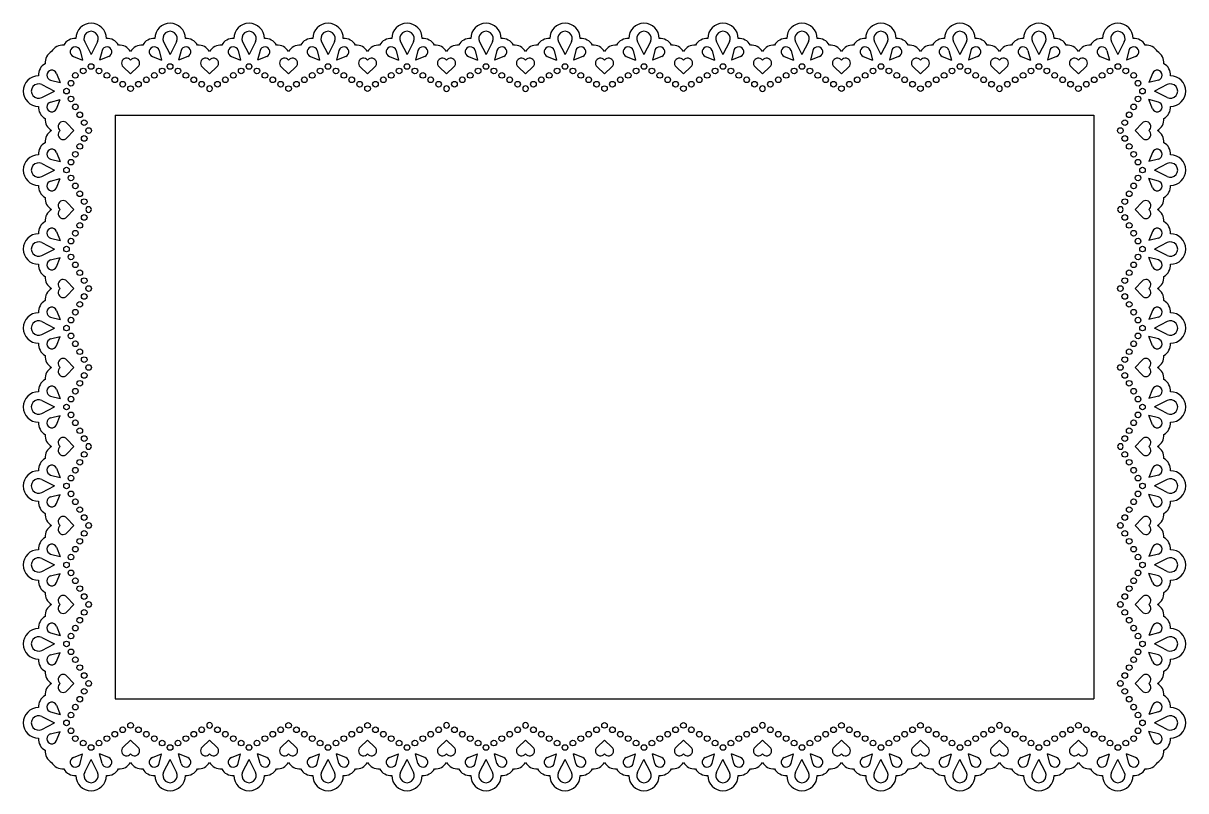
# Model space of a CAD drawing. Extents: x 282 to 696, y 595 to 868.
import ezdxf

# ---------------------------------------------------------------- set-up
doc = ezdxf.new("R2010")
doc.units = 0
doc.header["$LTSCALE"] = 0.010101
doc.layers.get('0').update_dxf_attribs({"linetype": 'CONTINUOUS'})

msp = doc.modelspace()

# ---------------------------------------------------------------- linework, layer by layer
for p, q in [((303.546165, 861.547226), (305.830711, 857.056598)), ((308.115258, 861.547226), (305.830711, 857.056598)), ((331.668202, 861.547226), (333.952749, 857.056598)), ((336.237296, 861.547226), (333.952749, 857.056598)), ((359.79024, 861.547226), (362.074787, 857.056598)), ((364.359334, 861.547226), (362.074787, 857.056598)), ((387.912278, 861.547226), (390.196824, 857.056598)), ((392.481371, 861.547226), (390.196824, 857.056598)), ((416.034315, 861.547226), (418.318862, 857.056598)), ((420.603409, 861.547226), (418.318862, 857.056598)), ((444.156353, 861.547226), (446.4409, 857.056598)), ((448.725447, 861.547226), (446.4409, 857.056598)), ((472.278391, 861.547226), (474.562938, 857.056598)), ((476.847484, 861.547226), (474.562938, 857.056598)), ((500.400429, 861.547226), (502.684975, 857.056598)), ((504.969522, 861.547226), (502.684975, 857.056598)), ((528.522466, 861.547226), (530.807013, 857.056598)), ((533.09156, 861.547226), (530.807013, 857.056598)), ((556.644504, 861.547226), (558.929051, 857.056598)), ((561.213597, 861.547226), (558.929051, 857.056598)), ((584.766542, 861.547226), (587.051088, 857.056598)), ((589.335635, 861.547226), (587.051088, 857.056598)), ((612.888579, 861.547226), (615.173126, 857.056598)), ((617.457673, 861.547226), (615.173126, 857.056598)), ((641.010617, 861.547226), (643.295164, 857.056598)), ((645.579711, 861.547226), (643.295164, 857.056598)), ((669.132655, 861.547226), (671.417201, 857.056598)), ((673.701748, 861.547226), (671.417201, 857.056598)), ((301.933287, 858.420841), (302.812327, 855.005305)), ((309.728136, 858.420841), (308.849096, 855.005305)), ((330.055325, 858.420841), (330.934365, 855.005305)), ((337.850173, 858.420841), (336.971133, 855.005305)), ((358.177363, 858.420841), (359.056402, 855.005305)), ((365.972211, 858.420841), (365.093171, 855.005305)), ((386.2994, 858.420841), (387.17844, 855.005305)), ((394.094249, 858.420841), (393.215209, 855.005305)), ((414.421438, 858.420841), (415.300478, 855.005305)), ((422.216286, 858.420841), (421.337247, 855.005305)), ((442.543476, 858.420841), (443.422515, 855.005305)), ((450.338324, 858.420841), (449.459284, 855.005305)), ((470.665513, 858.420841), (471.544553, 855.005305)), ((478.460362, 858.420841), (477.581322, 855.005305)), ((498.787551, 858.420841), (499.666591, 855.005305)), ((506.5824, 858.420841), (505.70336, 855.005305)), ((526.909589, 858.420841), (527.788629, 855.005305)), ((534.704437, 858.420841), (533.825397, 855.005305)), ((555.031626, 858.420841), (555.910666, 855.005305)), ((562.826475, 858.420841), (561.947435, 855.005305)), ((583.153664, 858.420841), (584.032704, 855.005305)), ((590.948513, 858.420841), (590.069473, 855.005305)), ((611.275702, 858.420841), (612.154742, 855.005305)), ((619.07055, 858.420841), (618.19151, 855.005305)), ((639.39774, 858.420841), (640.276779, 855.005305)), ((647.192588, 858.420841), (646.313548, 855.005305)), ((667.519777, 858.420841), (668.398817, 855.005305)), ((675.314626, 858.420841), (674.435586, 855.005305)), ((299.534041, 856.305857), (302.812327, 855.005305)), ((312.127382, 856.305857), (308.849096, 855.005305)), ((327.656078, 856.305857), (330.934365, 855.005305)), ((340.24942, 856.305857), (336.971133, 855.005305)), ((355.778116, 856.305857), (359.056402, 855.005305)), ((368.371458, 856.305857), (365.093171, 855.005305)), ((383.900154, 856.305857), (387.17844, 855.005305)), ((396.493495, 856.305857), (393.215209, 855.005305)), ((412.022191, 856.305857), (415.300478, 855.005305)), ((424.615533, 856.305857), (421.337247, 855.005305)), ((440.144229, 856.305857), (443.422515, 855.005305)), ((452.737571, 856.305857), (449.459284, 855.005305)), ((468.266267, 856.305857), (471.544553, 855.005305)), ((480.859608, 856.305857), (477.581322, 855.005305)), ((496.388304, 856.305857), (499.666591, 855.005305)), ((508.981646, 856.305857), (505.70336, 855.005305)), ((524.510342, 856.305857), (527.788629, 855.005305)), ((537.103684, 856.305857), (533.825397, 855.005305)), ((552.63238, 856.305857), (555.910666, 855.005305)), ((565.225722, 856.305857), (561.947435, 855.005305)), ((580.754418, 856.305857), (584.032704, 855.005305)), ((593.347759, 856.305857), (590.069473, 855.005305)), ((608.876455, 856.305857), (612.154742, 855.005305)), ((621.469797, 856.305857), (618.19151, 855.005305)), ((636.998493, 856.305857), (640.276779, 855.005305)), ((649.591835, 856.305857), (646.313548, 855.005305)), ((665.120531, 856.305857), (668.398817, 855.005305)), ((677.713872, 856.305857), (674.435586, 855.005305)), ((293.521881, 850.293697), (294.822433, 847.015411)), ((317.255304, 852.577337), (319.89173, 850.187627)), ((322.528156, 852.577337), (319.89173, 850.187627)), ((345.377342, 852.577337), (348.013768, 850.187627)), ((350.650194, 852.577337), (348.013768, 850.187627)), ((373.49938, 852.577337), (376.135806, 850.187627)), ((378.772232, 852.577337), (376.135806, 850.187627)), ((401.621417, 852.577337), (404.257843, 850.187627)), ((406.894269, 852.577337), (404.257843, 850.187627)), ((429.743455, 852.577337), (432.379881, 850.187627)), ((435.016307, 852.577337), (432.379881, 850.187627)), ((457.865493, 852.577337), (460.501919, 850.187627)), ((463.138345, 852.577337), (460.501919, 850.187627)), ((485.98753, 852.577337), (488.623956, 850.187627)), ((491.260382, 852.577337), (488.623956, 850.187627)), ((514.109568, 852.577337), (516.745994, 850.187627)), ((519.38242, 852.577337), (516.745994, 850.187627)), ((542.231606, 852.577337), (544.868032, 850.187627)), ((547.504458, 852.577337), (544.868032, 850.187627)), ((570.353643, 852.577337), (572.99007, 850.187627)), ((575.626496, 852.577337), (572.99007, 850.187627)), ((598.475681, 852.577337), (601.112107, 850.187627)), ((603.748533, 852.577337), (601.112107, 850.187627)), ((626.597719, 852.577337), (629.234145, 850.187627)), ((631.870571, 852.577337), (629.234145, 850.187627)), ((654.719757, 852.577337), (657.356183, 850.187627)), ((659.992609, 852.577337), (657.356183, 850.187627)), ((683.726032, 850.293697), (682.42548, 847.015411)), ((288.280512, 846.281573), (292.77114, 843.997027)), ((291.406897, 847.894451), (294.822433, 847.015411)), ((685.841016, 847.894451), (682.42548, 847.015411)), ((688.967401, 846.281573), (684.476773, 843.997027)), ((288.280512, 841.71248), (292.77114, 843.997027)), ((291.406897, 840.099602), (294.822433, 840.978642)), ((293.521881, 837.700356), (294.822433, 840.978642)), ((683.726032, 837.700356), (682.42548, 840.978642)), ((685.841016, 840.099602), (682.42548, 840.978642)), ((688.967401, 841.71248), (684.476773, 843.997027)), ((297.2504, 832.572434), (299.640111, 829.936008)), ((314.358466, 835.469272), (662.889447, 835.469272)), ((314.358466, 835.469272), (314.358466, 627.548479)), ((662.889447, 835.469272), (662.889447, 627.548479)), ((679.997512, 832.572434), (677.607802, 829.936008)), ((297.2504, 827.299582), (299.640111, 829.936008)), ((679.997512, 827.299582), (677.607802, 829.936008)), ((291.406897, 819.772413), (294.822433, 818.893373)), ((293.521881, 822.17166), (294.822433, 818.893373)), ((683.726032, 822.17166), (682.42548, 818.893373)), ((685.841016, 819.772413), (682.42548, 818.893373)), ((288.280512, 818.159536), (292.77114, 815.874989)), ((288.280512, 813.590442), (292.77114, 815.874989)), ((688.967401, 818.159536), (684.476773, 815.874989)), ((688.967401, 813.590442), (684.476773, 815.874989)), ((291.406897, 811.977565), (294.822433, 812.856604)), ((293.521881, 809.578318), (294.822433, 812.856604)), ((685.841016, 811.977565), (682.42548, 812.856604)), ((683.726032, 809.578318), (682.42548, 812.856604)), ((297.2504, 804.450396), (299.640111, 801.81397)), ((679.997512, 804.450396), (677.607802, 801.81397)), ((297.2504, 799.177544), (299.640111, 801.81397)), ((679.997512, 799.177544), (677.607802, 801.81397)), ((291.406897, 791.650375), (294.822433, 790.771336)), ((293.521881, 794.049622), (294.822433, 790.771336)), ((683.726032, 794.049622), (682.42548, 790.771336)), ((685.841016, 791.650375), (682.42548, 790.771336)), ((288.280512, 790.037498), (292.77114, 787.752951)), ((288.280512, 785.468404), (292.77114, 787.752951)), ((688.967401, 790.037498), (684.476773, 787.752951)), ((688.967401, 785.468404), (684.476773, 787.752951)), ((291.406897, 783.855527), (294.822433, 784.734567)), ((293.521881, 781.45628), (294.822433, 784.734567)), ((683.726032, 781.45628), (682.42548, 784.734567)), ((685.841016, 783.855527), (682.42548, 784.734567)), ((297.2504, 776.328358), (299.640111, 773.691932)), ((679.997512, 776.328358), (677.607802, 773.691932)), ((297.2504, 771.055506), (299.640111, 773.691932)), ((679.997512, 771.055506), (677.607802, 773.691932)), ((293.521881, 765.927584), (294.822433, 762.649298)), ((683.726032, 765.927584), (682.42548, 762.649298)), ((288.280512, 761.91546), (292.77114, 759.630913)), ((291.406897, 763.528338), (294.822433, 762.649298)), ((685.841016, 763.528338), (682.42548, 762.649298)), ((688.967401, 761.91546), (684.476773, 759.630913)), ((288.280512, 757.346367), (292.77114, 759.630913)), ((688.967401, 757.346367), (684.476773, 759.630913)), ((291.406897, 755.733489), (294.822433, 756.612529)), ((293.521881, 753.334243), (294.822433, 756.612529)), ((683.726032, 753.334243), (682.42548, 756.612529)), ((685.841016, 755.733489), (682.42548, 756.612529)), ((297.2504, 748.206321), (299.640111, 745.569895)), ((297.2504, 742.933469), (299.640111, 745.569895)), ((679.997512, 748.206321), (677.607802, 745.569895)), ((679.997512, 742.933469), (677.607802, 745.569895)), ((293.521881, 737.805547), (294.822433, 734.52726)), ((683.726032, 737.805547), (682.42548, 734.52726)), ((288.280512, 733.793422), (292.77114, 731.508876)), ((291.406897, 735.4063), (294.822433, 734.52726)), ((685.841016, 735.4063), (682.42548, 734.52726)), ((688.967401, 733.793422), (684.476773, 731.508876)), ((288.280512, 729.224329), (292.77114, 731.508876)), ((291.406897, 727.611451), (294.822433, 728.490491)), ((293.521881, 725.212205), (294.822433, 728.490491)), ((685.841016, 727.611451), (682.42548, 728.490491)), ((683.726032, 725.212205), (682.42548, 728.490491)), ((688.967401, 729.224329), (684.476773, 731.508876)), ((297.2504, 720.084283), (299.640111, 717.447857)), ((297.2504, 714.811431), (299.640111, 717.447857)), ((679.997512, 720.084283), (677.607802, 717.447857)), ((679.997512, 714.811431), (677.607802, 717.447857)), ((293.521881, 709.683509), (294.822433, 706.405222)), ((683.726032, 709.683509), (682.42548, 706.405222)), ((288.280512, 705.671385), (292.77114, 703.386838)), ((291.406897, 707.284262), (294.822433, 706.405222)), ((685.841016, 707.284262), (682.42548, 706.405222)), ((688.967401, 705.671385), (684.476773, 703.386838)), ((288.280512, 701.102291), (292.77114, 703.386838)), ((291.406897, 699.489414), (294.822433, 700.368454)), ((293.521881, 697.090167), (294.822433, 700.368454)), ((685.841016, 699.489414), (682.42548, 700.368454)), ((683.726032, 697.090167), (682.42548, 700.368454)), ((688.967401, 701.102291), (684.476773, 703.386838)), ((297.2504, 691.962245), (299.640111, 689.325819)), ((679.997512, 691.962245), (677.607802, 689.325819)), ((297.2504, 686.689393), (299.640111, 689.325819)), ((679.997512, 686.689393), (677.607802, 689.325819)), ((291.406897, 679.162225), (294.822433, 678.283185)), ((293.521881, 681.561471), (294.822433, 678.283185)), ((683.726032, 681.561471), (682.42548, 678.283185)), ((685.841016, 679.162225), (682.42548, 678.283185)), ((288.280512, 677.549347), (292.77114, 675.2648)), ((288.280512, 672.980254), (292.77114, 675.2648)), ((688.967401, 677.549347), (684.476773, 675.2648)), ((688.967401, 672.980254), (684.476773, 675.2648)), ((291.406897, 671.367376), (294.822433, 672.246416)), ((293.521881, 668.968129), (294.822433, 672.246416)), ((683.726032, 668.968129), (682.42548, 672.246416)), ((685.841016, 671.367376), (682.42548, 672.246416)), ((297.2504, 663.840208), (299.640111, 661.203781)), ((679.997512, 663.840208), (677.607802, 661.203781)), ((297.2504, 658.567355), (299.640111, 661.203781)), ((679.997512, 658.567355), (677.607802, 661.203781)), ((291.406897, 651.040187), (294.822433, 650.161147)), ((293.521881, 653.439433), (294.822433, 650.161147)), ((683.726032, 653.439433), (682.42548, 650.161147)), ((685.841016, 651.040187), (682.42548, 650.161147)), ((288.280512, 649.427309), (292.77114, 647.142763)), ((288.280512, 644.858216), (292.77114, 647.142763)), ((688.967401, 649.427309), (684.476773, 647.142763)), ((688.967401, 644.858216), (684.476773, 647.142763)), ((291.406897, 643.245338), (294.822433, 644.124378)), ((293.521881, 640.846092), (294.822433, 644.124378)), ((685.841016, 643.245338), (682.42548, 644.124378)), ((683.726032, 640.846092), (682.42548, 644.124378)), ((297.2504, 635.71817), (299.640111, 633.081744)), ((679.997512, 635.71817), (677.607802, 633.081744)), ((297.2504, 630.445318), (299.640111, 633.081744)), ((679.997512, 630.445318), (677.607802, 633.081744)), ((293.521881, 625.317396), (294.822433, 622.039109)), ((314.358466, 627.548479), (662.889447, 627.548479)), ((683.726032, 625.317396), (682.42548, 622.039109)), ((288.280512, 621.305272), (292.77114, 619.020725)), ((291.406897, 622.918149), (294.822433, 622.039109)), ((685.841016, 622.918149), (682.42548, 622.039109)), ((688.967401, 621.305272), (684.476773, 619.020725)), ((288.280512, 616.736178), (292.77114, 619.020725)), ((688.967401, 616.736178), (684.476773, 619.020725)), ((291.406897, 615.123301), (294.822433, 616.002341)), ((293.521881, 612.724054), (294.822433, 616.002341)), ((317.255304, 610.440414), (319.89173, 612.830125)), ((322.528156, 610.440414), (319.89173, 612.830125)), ((345.377342, 610.440414), (348.013768, 612.830125)), ((350.650194, 610.440414), (348.013768, 612.830125)), ((373.49938, 610.440414), (376.135806, 612.830125)), ((378.772232, 610.440414), (376.135806, 612.830125)), ((401.621417, 610.440414), (404.257843, 612.830125)), ((406.894269, 610.440414), (404.257843, 612.830125)), ((429.743455, 610.440414), (432.379881, 612.830125)), ((435.016307, 610.440414), (432.379881, 612.830125)), ((457.865493, 610.440414), (460.501919, 612.830125)), ((463.138345, 610.440414), (460.501919, 612.830125)), ((485.98753, 610.440414), (488.623956, 612.830125)), ((491.260382, 610.440414), (488.623956, 612.830125)), ((514.109568, 610.440414), (516.745994, 612.830125)), ((519.38242, 610.440414), (516.745994, 612.830125)), ((542.231606, 610.440414), (544.868032, 612.830125)), ((547.504458, 610.440414), (544.868032, 612.830125)), ((570.353643, 610.440414), (572.99007, 612.830125)), ((575.626496, 610.440414), (572.99007, 612.830125)), ((598.475681, 610.440414), (601.112107, 612.830125)), ((603.748533, 610.440414), (601.112107, 612.830125)), ((626.597719, 610.440414), (629.234145, 612.830125)), ((631.870571, 610.440414), (629.234145, 612.830125)), ((654.719757, 610.440414), (657.356183, 612.830125)), ((659.992609, 610.440414), (657.356183, 612.830125)), ((683.726032, 612.724054), (682.42548, 616.002341)), ((685.841016, 615.123301), (682.42548, 616.002341)), ((299.534041, 606.711894), (302.812327, 608.012446)), ((301.933287, 604.59691), (302.812327, 608.012446)), ((303.546165, 601.470526), (305.830711, 605.961153)), ((308.115258, 601.470526), (305.830711, 605.961153)), ((309.728136, 604.59691), (308.849096, 608.012446)), ((312.127382, 606.711894), (308.849096, 608.012446)), ((327.656078, 606.711894), (330.934365, 608.012446)), ((330.055325, 604.59691), (330.934365, 608.012446)), ((331.668202, 601.470526), (333.952749, 605.961153)), ((336.237296, 601.470526), (333.952749, 605.961153)), ((340.24942, 606.711894), (336.971133, 608.012446)), ((337.850173, 604.59691), (336.971133, 608.012446)), ((355.778116, 606.711894), (359.056402, 608.012446)), ((358.177363, 604.59691), (359.056402, 608.012446)), ((359.79024, 601.470526), (362.074787, 605.961153)), ((364.359334, 601.470526), (362.074787, 605.961153)), ((365.972211, 604.59691), (365.093171, 608.012446)), ((368.371458, 606.711894), (365.093171, 608.012446)), ((383.900154, 606.711894), (387.17844, 608.012446)), ((386.2994, 604.59691), (387.17844, 608.012446)), ((387.912278, 601.470526), (390.196824, 605.961153)), ((392.481371, 601.470526), (390.196824, 605.961153)), ((394.094249, 604.59691), (393.215209, 608.012446)), ((396.493495, 606.711894), (393.215209, 608.012446)), ((412.022191, 606.711894), (415.300478, 608.012446)), ((414.421438, 604.59691), (415.300478, 608.012446)), ((416.034315, 601.470526), (418.318862, 605.961153)), ((420.603409, 601.470526), (418.318862, 605.961153)), ((424.615533, 606.711894), (421.337247, 608.012446)), ((422.216286, 604.59691), (421.337247, 608.012446)), ((440.144229, 606.711894), (443.422515, 608.012446)), ((442.543476, 604.59691), (443.422515, 608.012446)), ((444.156353, 601.470526), (446.4409, 605.961153)), ((448.725447, 601.470526), (446.4409, 605.961153)), ((452.737571, 606.711894), (449.459284, 608.012446)), ((450.338324, 604.59691), (449.459284, 608.012446)), ((468.266267, 606.711894), (471.544553, 608.012446)), ((470.665513, 604.59691), (471.544553, 608.012446)), ((472.278391, 601.470526), (474.562938, 605.961153)), ((476.847484, 601.470526), (474.562938, 605.961153)), ((480.859608, 606.711894), (477.581322, 608.012446)), ((478.460362, 604.59691), (477.581322, 608.012446)), ((496.388304, 606.711894), (499.666591, 608.012446)), ((498.787551, 604.59691), (499.666591, 608.012446)), ((500.400429, 601.470526), (502.684975, 605.961153)), ((504.969522, 601.470526), (502.684975, 605.961153)), ((508.981646, 606.711894), (505.70336, 608.012446)), ((506.5824, 604.59691), (505.70336, 608.012446)), ((524.510342, 606.711894), (527.788629, 608.012446)), ((526.909589, 604.59691), (527.788629, 608.012446)), ((528.522466, 601.470526), (530.807013, 605.961153)), ((533.09156, 601.470526), (530.807013, 605.961153)), ((534.704437, 604.59691), (533.825397, 608.012446)), ((537.103684, 606.711894), (533.825397, 608.012446)), ((552.63238, 606.711894), (555.910666, 608.012446)), ((555.031626, 604.59691), (555.910666, 608.012446)), ((556.644504, 601.470526), (558.929051, 605.961153)), ((561.213597, 601.470526), (558.929051, 605.961153)), ((562.826475, 604.59691), (561.947435, 608.012446)), ((565.225722, 606.711894), (561.947435, 608.012446)), ((580.754418, 606.711894), (584.032704, 608.012446)), ((583.153664, 604.59691), (584.032704, 608.012446)), ((584.766542, 601.470526), (587.051088, 605.961153)), ((589.335635, 601.470526), (587.051088, 605.961153)), ((593.347759, 606.711894), (590.069473, 608.012446)), ((590.948513, 604.59691), (590.069473, 608.012446)), ((608.876455, 606.711894), (612.154742, 608.012446)), ((611.275702, 604.59691), (612.154742, 608.012446)), ((612.888579, 601.470526), (615.173126, 605.961153)), ((617.457673, 601.470526), (615.173126, 605.961153)), ((619.07055, 604.59691), (618.19151, 608.012446)), ((621.469797, 606.711894), (618.19151, 608.012446)), ((636.998493, 606.711894), (640.276779, 608.012446)), ((639.39774, 604.59691), (640.276779, 608.012446)), ((641.010617, 601.470526), (643.295164, 605.961153)), ((645.579711, 601.470526), (643.295164, 605.961153)), ((647.192588, 604.59691), (646.313548, 608.012446)), ((649.591835, 606.711894), (646.313548, 608.012446)), ((665.120531, 606.711894), (668.398817, 608.012446)), ((667.519777, 604.59691), (668.398817, 608.012446)), ((669.132655, 601.470526), (671.417201, 605.961153)), ((673.701748, 601.470526), (671.417201, 605.961153)), ((677.713872, 606.711894), (674.435586, 608.012446)), ((675.314626, 604.59691), (674.435586, 608.012446))]:
    msp.add_line(p, q)
for centre in [(305.830711, 852.74767), (333.952749, 852.74767), (362.074787, 852.74767), (390.196824, 852.74767), (418.318862, 852.74767), (446.4409, 852.74767), (474.562938, 852.74767), (502.684975, 852.74767), (530.807013, 852.74767), (558.929051, 852.74767), (587.051088, 852.74767), (615.173126, 852.74767), (643.295164, 852.74767), (671.417201, 852.74767), (300.207301, 849.593007), (303.019006, 851.170338), (308.642417, 851.170338), (311.454122, 849.593007), (314.265827, 848.015676), (325.517634, 848.015676), (328.329339, 849.593007), (331.141044, 851.170338), (336.764454, 851.170338), (339.576159, 849.593007), (342.387865, 848.015676), (353.639671, 848.015676), (356.451376, 849.593007), (359.263082, 851.170338), (364.886492, 851.170338), (367.698197, 849.593007), (370.509902, 848.015676), (381.761709, 848.015676), (384.573414, 849.593007), (387.385119, 851.170338), (393.00853, 851.170338), (395.820235, 849.593007), (398.63194, 848.015676), (409.883747, 848.015676), (412.695452, 849.593007), (415.507157, 851.170338), (421.130567, 851.170338), (423.942273, 849.593007), (426.753978, 848.015676), (438.005784, 848.015676), (440.81749, 849.593007), (443.629195, 851.170338), (449.252605, 851.170338), (452.06431, 849.593007), (454.876015, 848.015676), (466.127822, 848.015676), (468.939527, 849.593007), (471.751232, 851.170338), (477.374643, 851.170338), (480.186348, 849.593007), (482.998053, 848.015676), (494.24986, 848.015676), (497.061565, 849.593007), (499.87327, 851.170338), (505.49668, 851.170338), (508.308386, 849.593007), (511.120091, 848.015676), (522.371898, 848.015676), (525.183603, 849.593007), (527.995308, 851.170338), (533.618718, 851.170338), (536.430423, 849.593007), (539.242128, 848.015676), (550.493935, 848.015676), (553.30564, 849.593007), (556.117346, 851.170338), (561.740756, 851.170338), (564.552461, 849.593007), (567.364166, 848.015676), (578.615973, 848.015676), (581.427678, 849.593007), (584.239383, 851.170338), (589.862794, 851.170338), (592.674499, 849.593007), (595.486204, 848.015676), (606.738011, 848.015676), (609.549716, 849.593007), (612.361421, 851.170338), (617.984831, 851.170338), (620.796536, 849.593007), (623.608242, 848.015676), (634.860048, 848.015676), (637.671753, 849.593007), (640.483459, 851.170338), (646.106869, 851.170338), (648.918574, 849.593007), (651.730279, 848.015676), (662.982086, 848.015676), (665.793791, 849.593007), (668.605496, 851.170338), (674.228907, 851.170338), (677.040612, 849.593007), (297.080068, 843.997027), (298.657399, 846.808732), (317.077532, 846.438344), (319.89173, 844.865506), (322.705928, 846.438344), (345.19957, 846.438344), (350.827966, 846.438344), (373.321607, 846.438344), (376.135806, 844.865506), (378.950004, 846.438344), (401.443645, 846.438344), (404.257843, 844.865506), (407.072042, 846.438344), (429.565683, 846.438344), (435.194079, 846.438344), (457.687721, 846.438344), (463.316117, 846.438344), (485.809758, 846.438344), (488.623956, 844.865506), (491.438155, 846.438344), (513.931796, 846.438344), (516.745994, 844.865506), (519.560192, 846.438344), (542.053834, 846.438344), (547.68223, 846.438344), (570.175871, 846.438344), (572.99007, 844.865506), (575.804268, 846.438344), (598.297909, 846.438344), (601.112107, 844.865506), (603.926305, 846.438344), (626.419947, 846.438344), (632.048343, 846.438344), (654.541984, 846.438344), (657.356183, 844.865506), (660.170381, 846.438344), (678.590513, 846.808732), (680.167845, 843.997027), (298.657399, 841.185321), (678.590513, 841.185321), (300.234731, 838.373616), (301.812062, 835.561911), (675.435851, 835.561911), (677.013182, 838.373616), (303.389394, 832.750206), (673.858519, 832.750206), (303.389394, 827.121809), (304.962231, 829.936008), (672.285681, 829.936008), (673.858519, 827.121809), (301.812062, 824.310104), (675.435851, 824.310104), (298.657399, 818.686694), (300.234731, 821.498399), (677.013182, 821.498399), (678.590513, 818.686694), (297.080068, 815.874989), (680.167845, 815.874989), (298.657399, 813.063284), (300.234731, 810.251578), (677.013182, 810.251578), (678.590513, 813.063284), (301.812062, 807.439873), (675.435851, 807.439873), (303.389394, 804.628168), (673.858519, 804.628168), (303.389394, 798.999772), (673.858519, 798.999772), (301.812062, 796.188067), (675.435851, 796.188067), (298.657399, 790.564656), (300.234731, 793.376361), (677.013182, 793.376361), (678.590513, 790.564656), (297.080068, 787.752951), (680.167845, 787.752951), (298.657399, 784.941246), (300.234731, 782.129541), (677.013182, 782.129541), (678.590513, 784.941246), (301.812062, 779.317836), (675.435851, 779.317836), (303.389394, 776.50613), (304.962231, 773.691932), (672.285681, 773.691932), (673.858519, 776.50613), (303.389394, 770.877734), (673.858519, 770.877734), (300.234731, 765.254324), (301.812062, 768.066029), (675.435851, 768.066029), (677.013182, 765.254324), (298.657399, 762.442619), (678.590513, 762.442619), (297.080068, 759.630913), (298.657399, 756.819208), (678.590513, 756.819208), (680.167845, 759.630913), (300.234731, 754.007503), (677.013182, 754.007503), (301.812062, 751.195798), (303.389394, 748.384093), (673.858519, 748.384093), (675.435851, 751.195798), (304.962231, 745.569895), (672.285681, 745.569895), (301.812062, 739.943991), (303.389394, 742.755696), (673.858519, 742.755696), (675.435851, 739.943991), (300.234731, 737.132286), (677.013182, 737.132286), (298.657399, 734.320581), (678.590513, 734.320581), (297.080068, 731.508876), (298.657399, 728.697171), (678.590513, 728.697171), (680.167845, 731.508876), (300.234731, 725.885465), (677.013182, 725.885465), (301.812062, 723.07376), (303.389394, 720.262055), (673.858519, 720.262055), (675.435851, 723.07376), (301.812062, 711.821953), (303.389394, 714.633659), (673.858519, 714.633659), (675.435851, 711.821953), (300.234731, 709.010248), (677.013182, 709.010248), (297.080068, 703.386838), (298.657399, 706.198543), (678.590513, 706.198543), (680.167845, 703.386838), (298.657399, 700.575133), (678.590513, 700.575133), (300.234731, 697.763428), (301.812062, 694.951723), (675.435851, 694.951723), (677.013182, 697.763428), (303.389394, 692.140017), (673.858519, 692.140017), (303.389394, 686.511621), (304.962231, 689.325819), (672.285681, 689.325819), (673.858519, 686.511621), (301.812062, 683.699916), (675.435851, 683.699916), (298.657399, 678.076505), (300.234731, 680.888211), (677.013182, 680.888211), (678.590513, 678.076505), (297.080068, 675.2648), (680.167845, 675.2648), (298.657399, 672.453095), (300.234731, 669.64139), (677.013182, 669.64139), (678.590513, 672.453095), (301.812062, 666.829685), (675.435851, 666.829685), (303.389394, 664.01798), (673.858519, 664.01798), (303.389394, 658.389583), (304.962231, 661.203781), (672.285681, 661.203781), (673.858519, 658.389583), (301.812062, 655.577878), (675.435851, 655.577878), (298.657399, 649.954468), (300.234731, 652.766173), (677.013182, 652.766173), (678.590513, 649.954468), (297.080068, 647.142763), (680.167845, 647.142763), (298.657399, 644.331057), (300.234731, 641.519352), (677.013182, 641.519352), (678.590513, 644.331057), (301.812062, 638.707647), (675.435851, 638.707647), (303.389394, 635.895942), (304.962231, 633.081744), (672.285681, 633.081744), (673.858519, 635.895942), (303.389394, 630.267546), (673.858519, 630.267546), (300.234731, 624.644135), (301.812062, 627.45584), (675.435851, 627.45584), (677.013182, 624.644135), (298.657399, 621.83243), (678.590513, 621.83243), (297.080068, 619.020725), (298.657399, 616.20902), (317.077532, 616.579407), (319.89173, 618.152245), (322.705928, 616.579407), (345.19957, 616.579407), (350.827966, 616.579407), (373.321607, 616.579407), (376.135806, 618.152245), (378.950004, 616.579407), (401.443645, 616.579407), (404.257843, 618.152245), (407.072042, 616.579407), (429.565683, 616.579407), (435.194079, 616.579407), (457.687721, 616.579407), (463.316117, 616.579407), (485.809758, 616.579407), (488.623956, 618.152245), (491.438155, 616.579407), (513.931796, 616.579407), (516.745994, 618.152245), (519.560192, 616.579407), (542.053834, 616.579407), (547.68223, 616.579407), (570.175871, 616.579407), (572.99007, 618.152245), (575.804268, 616.579407), (598.297909, 616.579407), (601.112107, 618.152245), (603.926305, 616.579407), (626.419947, 616.579407), (632.048343, 616.579407), (654.541984, 616.579407), (657.356183, 618.152245), (660.170381, 616.579407), (678.590513, 616.20902), (680.167845, 619.020725), (300.207301, 613.424744), (303.019006, 611.847413), (308.642417, 611.847413), (311.454122, 613.424744), (314.265827, 615.002076), (325.517634, 615.002076), (328.329339, 613.424744), (331.141044, 611.847413), (336.764454, 611.847413), (339.576159, 613.424744), (342.387865, 615.002076), (353.639671, 615.002076), (356.451376, 613.424744), (359.263082, 611.847413), (364.886492, 611.847413), (367.698197, 613.424744), (370.509902, 615.002076), (381.761709, 615.002076), (384.573414, 613.424744), (387.385119, 611.847413), (393.00853, 611.847413), (395.820235, 613.424744), (398.63194, 615.002076), (409.883747, 615.002076), (412.695452, 613.424744), (415.507157, 611.847413), (421.130567, 611.847413), (423.942273, 613.424744), (426.753978, 615.002076), (438.005784, 615.002076), (440.81749, 613.424744), (443.629195, 611.847413), (449.252605, 611.847413), (452.06431, 613.424744), (454.876015, 615.002076), (466.127822, 615.002076), (468.939527, 613.424744), (471.751232, 611.847413), (477.374643, 611.847413), (480.186348, 613.424744), (482.998053, 615.002076), (494.24986, 615.002076), (497.061565, 613.424744), (499.87327, 611.847413), (505.49668, 611.847413), (508.308386, 613.424744), (511.120091, 615.002076), (522.371898, 615.002076), (525.183603, 613.424744), (527.995308, 611.847413), (533.618718, 611.847413), (536.430423, 613.424744), (539.242128, 615.002076), (550.493935, 615.002076), (553.30564, 613.424744), (556.117346, 611.847413), (561.740756, 611.847413), (564.552461, 613.424744), (567.364166, 615.002076), (578.615973, 615.002076), (581.427678, 613.424744), (584.239383, 611.847413), (589.862794, 611.847413), (592.674499, 613.424744), (595.486204, 615.002076), (606.738011, 615.002076), (609.549716, 613.424744), (612.361421, 611.847413), (617.984831, 611.847413), (620.796536, 613.424744), (623.608242, 615.002076), (634.860048, 615.002076), (637.671753, 613.424744), (640.483459, 611.847413), (646.106869, 611.847413), (648.918574, 613.424744), (651.730279, 615.002076), (662.982086, 615.002076), (665.793791, 613.424744), (668.605496, 611.847413), (674.228907, 611.847413), (677.040612, 613.424744), (305.830711, 610.270082), (333.952749, 610.270082), (362.074787, 610.270082), (390.196824, 610.270082), (418.318862, 610.270082), (446.4409, 610.270082), (474.562938, 610.270082), (502.684975, 610.270082), (530.807013, 610.270082), (558.929051, 610.270082), (587.051088, 610.270082), (615.173126, 610.270082), (643.295164, 610.270082), (671.417201, 610.270082)]:
    msp.add_circle(centre, 1.004345)
for centre, radius, start, end in [((305.830711, 862.709458), 5.441077, 0.421673, 179.578327), ((305.830711, 862.709458), 2.563189, 333.035893, 206.964107), ((333.952749, 862.709458), 5.441077, 0.421673, 179.578327), ((333.952749, 862.709458), 2.563189, 333.035893, 206.964107), ((362.074787, 862.709458), 5.441077, 0.421673, 179.578327), ((362.074787, 862.709458), 2.563189, 333.035893, 206.964107), ((390.196824, 862.709458), 5.441077, 0.421673, 179.578327), ((390.196824, 862.709458), 2.563189, 333.035893, 206.964107), ((418.318862, 862.709458), 5.441077, 0.421673, 179.578327), ((418.318862, 862.709458), 2.563189, 333.035893, 206.964107), ((446.4409, 862.709458), 5.441077, 0.421673, 179.578327), ((446.4409, 862.709458), 2.563189, 333.035893, 206.964107), ((474.562938, 862.709458), 5.441077, 0.421673, 179.578327), ((474.562938, 862.709458), 2.563189, 333.035893, 206.964107), ((502.684975, 862.709458), 5.441077, 0.421673, 179.578327), ((502.684975, 862.709458), 2.563189, 333.035893, 206.964107), ((530.807013, 862.709458), 5.441077, 0.421673, 179.578327), ((530.807013, 862.709458), 2.563189, 333.035893, 206.964107), ((558.929051, 862.709458), 5.441077, 0.421673, 179.578327), ((558.929051, 862.709458), 2.563189, 333.035893, 206.964107), ((587.051088, 862.709458), 5.441077, 0.421673, 179.578327), ((587.051088, 862.709458), 2.563189, 333.035893, 206.964107), ((615.173126, 862.709458), 5.441077, 0.421673, 179.578327), ((615.173126, 862.709458), 2.563189, 333.035893, 206.964107), ((643.295164, 862.709458), 5.441077, 0.421673, 179.578327), ((643.295164, 862.709458), 2.563189, 333.035893, 206.964107), ((671.417201, 862.709458), 5.441077, 0.421673, 179.578327), ((671.417201, 862.709458), 2.563189, 333.035893, 206.964107), ((300.195679, 857.973641), 4.779803, 87.672642, 149.441569), ((311.465744, 857.973641), 4.779803, 30.558431, 92.327358), ((328.317717, 857.973641), 4.779803, 87.672642, 149.441569), ((339.587782, 857.973641), 4.779803, 30.558431, 92.327358), ((356.439754, 857.973641), 4.779803, 87.672642, 149.441569), ((367.709819, 857.973641), 4.779803, 30.558431, 92.327358), ((384.561792, 857.973641), 4.779803, 87.672642, 149.441569), ((395.831857, 857.973641), 4.779803, 30.558431, 92.327358), ((412.68383, 857.973641), 4.779803, 87.672642, 149.441569), ((423.953895, 857.973641), 4.779803, 30.558431, 92.327358), ((440.805867, 857.973641), 4.779803, 87.672642, 149.441569), ((452.075932, 857.973641), 4.779803, 30.558431, 92.327358), ((468.927905, 857.973641), 4.779803, 87.672642, 149.441569), ((480.19797, 857.973641), 4.779803, 30.558431, 92.327358), ((497.049943, 857.973641), 4.779803, 87.672642, 149.441569), ((508.320008, 857.973641), 4.779803, 30.558431, 92.327358), ((525.171981, 857.973641), 4.779803, 87.672642, 149.441569), ((536.442045, 857.973641), 4.779803, 30.558431, 92.327358), ((553.294018, 857.973641), 4.779803, 87.672642, 149.441569), ((564.564083, 857.973641), 4.779803, 30.558431, 92.327358), ((581.416056, 857.973641), 4.779803, 87.672642, 149.441569), ((592.686121, 857.973641), 4.779803, 30.558431, 92.327358), ((609.538094, 857.973641), 4.779803, 87.672642, 149.441569), ((620.808159, 857.973641), 4.779803, 30.558431, 92.327358), ((637.660131, 857.973641), 4.779803, 87.672642, 149.441569), ((648.930196, 857.973641), 4.779803, 30.558431, 92.327358), ((665.782169, 857.973641), 4.779803, 87.672642, 149.441569), ((677.052234, 857.973641), 4.779803, 30.558431, 92.327358), ((294.199825, 853.942103), 4.779803, 120.558431, 182.327358), ((295.885634, 855.627913), 4.779803, 87.672642, 149.441569), ((300.195679, 857.973641), 1.794232, 14.432718, 248.360932), ((311.465744, 857.973641), 1.794232, 291.639068, 165.567282), ((315.775788, 855.627913), 4.779803, 30.558431, 92.327358), ((324.007672, 855.627913), 4.779803, 87.672642, 149.441569), ((328.317717, 857.973641), 1.794232, 14.432718, 248.360932), ((339.587782, 857.973641), 1.794232, 291.639068, 165.567282), ((343.897826, 855.627913), 4.779803, 30.558431, 92.327358), ((352.12971, 855.627913), 4.779803, 87.672642, 149.441569), ((356.439754, 857.973641), 1.794232, 14.432718, 248.360932), ((367.709819, 857.973641), 1.794232, 291.639068, 165.567282), ((372.019864, 855.627913), 4.779803, 30.558431, 92.327358), ((380.251748, 855.627913), 4.779803, 87.672642, 149.441569), ((384.561792, 857.973641), 1.794232, 14.432718, 248.360932), ((395.831857, 857.973641), 1.794232, 291.639068, 165.567282), ((400.141901, 855.627913), 4.779803, 30.558431, 92.327358), ((408.373785, 855.627913), 4.779803, 87.672642, 149.441569), ((412.68383, 857.973641), 1.794232, 14.432718, 248.360932), ((423.953895, 857.973641), 1.794232, 291.639068, 165.567282), ((428.263939, 855.627913), 4.779803, 30.558431, 92.327358), ((436.495823, 855.627913), 4.779803, 87.672642, 149.441569), ((440.805867, 857.973641), 1.794232, 14.432718, 248.360932), ((452.075932, 857.973641), 1.794232, 291.639068, 165.567282), ((456.385977, 855.627913), 4.779803, 30.558431, 92.327358), ((464.617861, 855.627913), 4.779803, 87.672642, 149.441569), ((468.927905, 857.973641), 1.794232, 14.432718, 248.360932), ((480.19797, 857.973641), 1.794232, 291.639068, 165.567282), ((484.508015, 855.627913), 4.779803, 30.558431, 92.327358), ((492.739898, 855.627913), 4.779803, 87.672642, 149.441569), ((497.049943, 857.973641), 1.794232, 14.432718, 248.360932), ((508.320008, 857.973641), 1.794232, 291.639068, 165.567282), ((512.630052, 855.627913), 4.779803, 30.558431, 92.327358), ((520.861936, 855.627913), 4.779803, 87.672642, 149.441569), ((525.171981, 857.973641), 1.794232, 14.432718, 248.360932), ((536.442045, 857.973641), 1.794232, 291.639068, 165.567282), ((540.75209, 855.627913), 4.779803, 30.558431, 92.327358), ((548.983974, 855.627913), 4.779803, 87.672642, 149.441569), ((553.294018, 857.973641), 1.794232, 14.432718, 248.360932), ((564.564083, 857.973641), 1.794232, 291.639068, 165.567282), ((568.874128, 855.627913), 4.779803, 30.558431, 92.327358), ((577.106011, 855.627913), 4.779803, 87.672642, 149.441569), ((581.416056, 857.973641), 1.794232, 14.432718, 248.360932), ((592.686121, 857.973641), 1.794232, 291.639068, 165.567282), ((596.996165, 855.627913), 4.779803, 30.558431, 92.327358), ((605.228049, 855.627913), 4.779803, 87.672642, 149.441569), ((609.538094, 857.973641), 1.794232, 14.432718, 248.360932), ((620.808159, 857.973641), 1.794232, 291.639068, 165.567282), ((625.118203, 855.627913), 4.779803, 30.558431, 92.327358), ((633.350087, 855.627913), 4.779803, 87.672642, 149.441569), ((637.660131, 857.973641), 1.794232, 14.432718, 248.360932), ((648.930196, 857.973641), 1.794232, 291.639068, 165.567282), ((653.240241, 855.627913), 4.779803, 30.558431, 92.327358), ((661.472125, 855.627913), 4.779803, 87.672642, 149.441569), ((665.782169, 857.973641), 1.794232, 14.432718, 248.360932), ((677.052234, 857.973641), 1.794232, 291.639068, 165.567282), ((681.362278, 855.627913), 4.779803, 30.558431, 92.327358), ((683.048088, 853.942103), 4.779803, 357.672642, 59.441569), ((291.854097, 849.632059), 4.779803, 120.558431, 182.327358), ((318.460291, 853.906727), 1.794232, 37.079417, 227.810191), ((321.32317, 853.906727), 1.794232, 312.189809, 142.920583), ((346.582328, 853.906727), 1.794232, 37.079417, 227.810191), ((349.445208, 853.906727), 1.794232, 312.189809, 142.920583), ((374.704366, 853.906727), 1.794232, 37.079417, 227.810191), ((377.567245, 853.906727), 1.794232, 312.189809, 142.920583), ((402.826404, 853.906727), 1.794232, 37.079417, 227.810191), ((405.689283, 853.906727), 1.794232, 312.189809, 142.920583), ((430.948441, 853.906727), 1.794232, 37.079417, 227.810191), ((433.811321, 853.906727), 1.794232, 312.189809, 142.920583), ((459.070479, 853.906727), 1.794232, 37.079417, 227.810191), ((461.933358, 853.906727), 1.794232, 312.189809, 142.920583), ((487.192517, 853.906727), 1.794232, 37.079417, 227.810191), ((490.055396, 853.906727), 1.794232, 312.189809, 142.920583), ((515.314554, 853.906727), 1.794232, 37.079417, 227.810191), ((518.177434, 853.906727), 1.794232, 312.189809, 142.920583), ((543.436592, 853.906727), 1.794232, 37.079417, 227.810191), ((546.299471, 853.906727), 1.794232, 312.189809, 142.920583), ((571.55863, 853.906727), 1.794232, 37.079417, 227.810191), ((574.421509, 853.906727), 1.794232, 312.189809, 142.920583), ((599.680668, 853.906727), 1.794232, 37.079417, 227.810191), ((602.543547, 853.906727), 1.794232, 312.189809, 142.920583), ((627.802705, 853.906727), 1.794232, 37.079417, 227.810191), ((630.665585, 853.906727), 1.794232, 312.189809, 142.920583), ((655.924743, 853.906727), 1.794232, 37.079417, 227.810191), ((658.787622, 853.906727), 1.794232, 312.189809, 142.920583), ((685.393816, 849.632059), 4.779803, 357.672642, 59.441569), ((287.11828, 843.997027), 5.441077, 90.421673, 269.578327), ((291.854097, 849.632059), 1.794232, 21.639068, 255.567282), ((685.393816, 849.632059), 1.794232, 284.432718, 158.360932), ((690.129633, 843.997027), 5.441077, 270.421673, 89.578327), ((287.11828, 843.997027), 2.563189, 63.035893, 296.964107), ((348.013768, 844.865506), 1.004345, 90, 270), ((348.013768, 844.865506), 1.004345, 270, 90), ((432.379881, 844.865506), 1.004345, 90, 270), ((432.379881, 844.865506), 1.004345, 270, 90), ((460.501919, 844.865506), 1.004345, 90, 270), ((460.501919, 844.865506), 1.004345, 270, 90), ((544.868032, 844.865506), 1.004345, 90, 270), ((544.868032, 844.865506), 1.004345, 270, 90), ((629.234145, 844.865506), 1.004345, 90, 270), ((629.234145, 844.865506), 1.004345, 270, 90), ((690.129633, 843.997027), 2.563189, 243.035893, 116.964107), ((291.854097, 838.361994), 4.779803, 177.672642, 239.441569), ((291.854097, 838.361994), 1.794232, 104.432718, 338.360932), ((685.393816, 838.361994), 1.794232, 201.639068, 75.567282), ((685.393816, 838.361994), 4.779803, 300.558431, 2.327358), ((294.199825, 834.05195), 4.779803, 177.672642, 239.441569), ((295.921011, 831.367447), 1.794232, 42.189809, 232.920583), ((681.326902, 831.367447), 1.794232, 307.079417, 137.810191), ((683.048088, 834.05195), 4.779803, 300.558431, 2.327358), ((294.199825, 825.820066), 4.779803, 120.558431, 182.327358), ((295.921011, 828.504568), 1.794232, 127.079417, 317.810191), ((681.326902, 828.504568), 1.794232, 222.189809, 52.920583), ((683.048088, 825.820066), 4.779803, 357.672642, 59.441569), ((291.854097, 821.510021), 4.779803, 120.558431, 182.327358), ((685.393816, 821.510021), 4.779803, 357.672642, 59.441569), ((287.11828, 815.874989), 5.441077, 90.421673, 269.578327), ((291.854097, 821.510021), 1.794232, 21.639068, 255.567282), ((685.393816, 821.510021), 1.794232, 284.432718, 158.360932), ((690.129633, 815.874989), 5.441077, 270.421673, 89.578327), ((287.11828, 815.874989), 2.563189, 63.035893, 296.964107), ((690.129633, 815.874989), 2.563189, 243.035893, 116.964107), ((291.854097, 810.239956), 1.794232, 104.432718, 338.360932), ((685.393816, 810.239956), 1.794232, 201.639068, 75.567282), ((291.854097, 810.239956), 4.779803, 177.672642, 239.441569), ((685.393816, 810.239956), 4.779803, 300.558431, 2.327358), ((294.199825, 805.929912), 4.779803, 177.672642, 239.441569), ((295.921011, 803.24541), 1.794232, 42.189809, 232.920583), ((681.326902, 803.24541), 1.794232, 307.079417, 137.810191), ((683.048088, 805.929912), 4.779803, 300.558431, 2.327358), ((294.199825, 797.698028), 4.779803, 120.558431, 182.327358), ((295.921011, 800.38253), 1.794232, 127.079417, 317.810191), ((304.962231, 801.81397), 1.004345, 360, 180), ((304.962231, 801.81397), 1.004345, 180, 0), ((672.285681, 801.81397), 1.004345, 360, 180), ((672.285681, 801.81397), 1.004345, 180, 0), ((681.326902, 800.38253), 1.794232, 222.189809, 52.920583), ((683.048088, 797.698028), 4.779803, 357.672642, 59.441569), ((291.854097, 793.387984), 4.779803, 120.558431, 182.327358), ((291.854097, 793.387984), 1.794232, 21.639068, 255.567282), ((685.393816, 793.387984), 1.794232, 284.432718, 158.360932), ((685.393816, 793.387984), 4.779803, 357.672642, 59.441569), ((287.11828, 787.752951), 5.441077, 90.421673, 269.578327), ((690.129633, 787.752951), 5.441077, 270.421673, 89.578327), ((287.11828, 787.752951), 2.563189, 63.035893, 296.964107), ((690.129633, 787.752951), 2.563189, 243.035893, 116.964107), ((291.854097, 782.117919), 4.779803, 177.672642, 239.441569), ((291.854097, 782.117919), 1.794232, 104.432718, 338.360932), ((685.393816, 782.117919), 1.794232, 201.639068, 75.567282), ((685.393816, 782.117919), 4.779803, 300.558431, 2.327358), ((294.199825, 777.807874), 4.779803, 177.672642, 239.441569), ((295.921011, 775.123372), 1.794232, 42.189809, 232.920583), ((681.326902, 775.123372), 1.794232, 307.079417, 137.810191), ((683.048088, 777.807874), 4.779803, 300.558431, 2.327358), ((294.199825, 769.57599), 4.779803, 120.558431, 182.327358), ((295.921011, 772.260493), 1.794232, 127.079417, 317.810191), ((681.326902, 772.260493), 1.794232, 222.189809, 52.920583), ((683.048088, 769.57599), 4.779803, 357.672642, 59.441569), ((291.854097, 765.265946), 4.779803, 120.558431, 182.327358), ((291.854097, 765.265946), 1.794232, 21.639068, 255.567282), ((685.393816, 765.265946), 1.794232, 284.432718, 158.360932), ((685.393816, 765.265946), 4.779803, 357.672642, 59.441569), ((287.11828, 759.630913), 5.441077, 90.421673, 269.578327), ((287.11828, 759.630913), 2.563189, 63.035893, 296.964107), ((690.129633, 759.630913), 2.563189, 243.035893, 116.964107), ((690.129633, 759.630913), 5.441077, 270.421673, 89.578327), ((291.854097, 753.995881), 4.779803, 177.672642, 239.441569), ((291.854097, 753.995881), 1.794232, 104.432718, 338.360932), ((685.393816, 753.995881), 1.794232, 201.639068, 75.567282), ((685.393816, 753.995881), 4.779803, 300.558431, 2.327358), ((294.199825, 749.685836), 4.779803, 177.672642, 239.441569), ((683.048088, 749.685836), 4.779803, 300.558431, 2.327358), ((294.199825, 741.453953), 4.779803, 120.558431, 182.327358), ((295.921011, 747.001334), 1.794232, 42.189809, 232.920583), ((295.921011, 744.138455), 1.794232, 127.079417, 317.810191), ((681.326902, 747.001334), 1.794232, 307.079417, 137.810191), ((681.326902, 744.138455), 1.794232, 222.189809, 52.920583), ((683.048088, 741.453953), 4.779803, 357.672642, 59.441569), ((291.854097, 737.143908), 4.779803, 120.558431, 182.327358), ((685.393816, 737.143908), 4.779803, 357.672642, 59.441569), ((287.11828, 731.508876), 5.441077, 90.421673, 269.578327), ((291.854097, 737.143908), 1.794232, 21.639068, 255.567282), ((685.393816, 737.143908), 1.794232, 284.432718, 158.360932), ((690.129633, 731.508876), 5.441077, 270.421673, 89.578327), ((287.11828, 731.508876), 2.563189, 63.035893, 296.964107), ((690.129633, 731.508876), 2.563189, 243.035893, 116.964107), ((291.854097, 725.873843), 4.779803, 177.672642, 239.441569), ((291.854097, 725.873843), 1.794232, 104.432718, 338.360932), ((685.393816, 725.873843), 1.794232, 201.639068, 75.567282), ((685.393816, 725.873843), 4.779803, 300.558431, 2.327358), ((294.199825, 721.563799), 4.779803, 177.672642, 239.441569), ((295.921011, 718.879297), 1.794232, 42.189809, 232.920583), ((681.326902, 718.879297), 1.794232, 307.079417, 137.810191), ((683.048088, 721.563799), 4.779803, 300.558431, 2.327358), ((294.199825, 713.331915), 4.779803, 120.558431, 182.327358), ((295.921011, 716.016417), 1.794232, 127.079417, 317.810191), ((304.962231, 717.447857), 1.004345, 360, 180), ((304.962231, 717.447857), 1.004345, 180, 0), ((672.285681, 717.447857), 1.004345, 360, 180), ((672.285681, 717.447857), 1.004345, 180, 0), ((681.326902, 716.016417), 1.794232, 222.189809, 52.920583), ((683.048088, 713.331915), 4.779803, 357.672642, 59.441569), ((291.854097, 709.02187), 4.779803, 120.558431, 182.327358), ((685.393816, 709.02187), 4.779803, 357.672642, 59.441569), ((287.11828, 703.386838), 5.441077, 90.421673, 269.578327), ((291.854097, 709.02187), 1.794232, 21.639068, 255.567282), ((685.393816, 709.02187), 1.794232, 284.432718, 158.360932), ((690.129633, 703.386838), 5.441077, 270.421673, 89.578327), ((287.11828, 703.386838), 2.563189, 63.035893, 296.964107), ((690.129633, 703.386838), 2.563189, 243.035893, 116.964107), ((291.854097, 697.751806), 1.794232, 104.432718, 338.360932), ((685.393816, 697.751806), 1.794232, 201.639068, 75.567282), ((291.854097, 697.751806), 4.779803, 177.672642, 239.441569), ((685.393816, 697.751806), 4.779803, 300.558431, 2.327358), ((294.199825, 693.441761), 4.779803, 177.672642, 239.441569), ((295.921011, 690.757259), 1.794232, 42.189809, 232.920583), ((681.326902, 690.757259), 1.794232, 307.079417, 137.810191), ((683.048088, 693.441761), 4.779803, 300.558431, 2.327358), ((294.199825, 685.209877), 4.779803, 120.558431, 182.327358), ((295.921011, 687.89438), 1.794232, 127.079417, 317.810191), ((681.326902, 687.89438), 1.794232, 222.189809, 52.920583), ((683.048088, 685.209877), 4.779803, 357.672642, 59.441569), ((291.854097, 680.899833), 4.779803, 120.558431, 182.327358), ((685.393816, 680.899833), 4.779803, 357.672642, 59.441569), ((287.11828, 675.2648), 5.441077, 90.421673, 269.578327), ((291.854097, 680.899833), 1.794232, 21.639068, 255.567282), ((685.393816, 680.899833), 1.794232, 284.432718, 158.360932), ((690.129633, 675.2648), 5.441077, 270.421673, 89.578327), ((287.11828, 675.2648), 2.563189, 63.035893, 296.964107), ((690.129633, 675.2648), 2.563189, 243.035893, 116.964107), ((291.854097, 669.629768), 1.794232, 104.432718, 338.360932), ((685.393816, 669.629768), 1.794232, 201.639068, 75.567282), ((291.854097, 669.629768), 4.779803, 177.672642, 239.441569), ((685.393816, 669.629768), 4.779803, 300.558431, 2.327358), ((294.199825, 665.319723), 4.779803, 177.672642, 239.441569), ((295.921011, 662.635221), 1.794232, 42.189809, 232.920583), ((681.326902, 662.635221), 1.794232, 307.079417, 137.810191), ((683.048088, 665.319723), 4.779803, 300.558431, 2.327358), ((294.199825, 657.08784), 4.779803, 120.558431, 182.327358), ((295.921011, 659.772342), 1.794232, 127.079417, 317.810191), ((681.326902, 659.772342), 1.794232, 222.189809, 52.920583), ((683.048088, 657.08784), 4.779803, 357.672642, 59.441569), ((291.854097, 652.777795), 4.779803, 120.558431, 182.327358), ((291.854097, 652.777795), 1.794232, 21.639068, 255.567282), ((685.393816, 652.777795), 1.794232, 284.432718, 158.360932), ((685.393816, 652.777795), 4.779803, 357.672642, 59.441569), ((287.11828, 647.142763), 5.441077, 90.421673, 269.578327), ((690.129633, 647.142763), 5.441077, 270.421673, 89.578327), ((287.11828, 647.142763), 2.563189, 63.035893, 296.964107), ((690.129633, 647.142763), 2.563189, 243.035893, 116.964107), ((291.854097, 641.50773), 4.779803, 177.672642, 239.441569), ((291.854097, 641.50773), 1.794232, 104.432718, 338.360932), ((685.393816, 641.50773), 1.794232, 201.639068, 75.567282), ((685.393816, 641.50773), 4.779803, 300.558431, 2.327358), ((294.199825, 637.197686), 4.779803, 177.672642, 239.441569), ((295.921011, 634.513183), 1.794232, 42.189809, 232.920583), ((681.326902, 634.513183), 1.794232, 307.079417, 137.810191), ((683.048088, 637.197686), 4.779803, 300.558431, 2.327358), ((294.199825, 628.965802), 4.779803, 120.558431, 182.327358), ((295.921011, 631.650304), 1.794232, 127.079417, 317.810191), ((681.326902, 631.650304), 1.794232, 222.189809, 52.920583), ((683.048088, 628.965802), 4.779803, 357.672642, 59.441569), ((291.854097, 624.655757), 4.779803, 120.558431, 182.327358), ((291.854097, 624.655757), 1.794232, 21.639068, 255.567282), ((685.393816, 624.655757), 1.794232, 284.432718, 158.360932), ((685.393816, 624.655757), 4.779803, 357.672642, 59.441569), ((287.11828, 619.020725), 5.441077, 90.421673, 269.578327), ((287.11828, 619.020725), 2.563189, 63.035893, 296.964107), ((690.129633, 619.020725), 2.563189, 243.035893, 116.964107), ((690.129633, 619.020725), 5.441077, 270.421673, 89.578327), ((348.013768, 618.152245), 1.004345, 90, 270), ((348.013768, 618.152245), 1.004345, 270, 90), ((432.379881, 618.152245), 1.004345, 90, 270), ((432.379881, 618.152245), 1.004345, 270, 90), ((460.501919, 618.152245), 1.004345, 90, 270), ((460.501919, 618.152245), 1.004345, 270, 90), ((544.868032, 618.152245), 1.004345, 90, 270), ((544.868032, 618.152245), 1.004345, 270, 90), ((629.234145, 618.152245), 1.004345, 90, 270), ((629.234145, 618.152245), 1.004345, 270, 90), ((291.854097, 613.385692), 4.779803, 177.672642, 239.441569), ((291.854097, 613.385692), 1.794232, 104.432718, 338.360932), ((685.393816, 613.385692), 1.794232, 201.639068, 75.567282), ((685.393816, 613.385692), 4.779803, 300.558431, 2.327358), ((294.199825, 609.075648), 4.779803, 177.672642, 239.441569), ((318.460291, 609.111024), 1.794232, 132.189809, 322.920583), ((321.32317, 609.111024), 1.794232, 217.079417, 47.810191), ((346.582328, 609.111024), 1.794232, 132.189809, 322.920583), ((349.445208, 609.111024), 1.794232, 217.079417, 47.810191), ((374.704366, 609.111024), 1.794232, 132.189809, 322.920583), ((377.567245, 609.111024), 1.794232, 217.079417, 47.810191), ((402.826404, 609.111024), 1.794232, 132.189809, 322.920583), ((405.689283, 609.111024), 1.794232, 217.079417, 47.810191), ((430.948441, 609.111024), 1.794232, 132.189809, 322.920583), ((433.811321, 609.111024), 1.794232, 217.079417, 47.810191), ((459.070479, 609.111024), 1.794232, 132.189809, 322.920583), ((461.933358, 609.111024), 1.794232, 217.079417, 47.810191), ((487.192517, 609.111024), 1.794232, 132.189809, 322.920583), ((490.055396, 609.111024), 1.794232, 217.079417, 47.810191), ((515.314554, 609.111024), 1.794232, 132.189809, 322.920583), ((518.177434, 609.111024), 1.794232, 217.079417, 47.810191), ((543.436592, 609.111024), 1.794232, 132.189809, 322.920583), ((546.299471, 609.111024), 1.794232, 217.079417, 47.810191), ((571.55863, 609.111024), 1.794232, 132.189809, 322.920583), ((574.421509, 609.111024), 1.794232, 217.079417, 47.810191), ((599.680668, 609.111024), 1.794232, 132.189809, 322.920583), ((602.543547, 609.111024), 1.794232, 217.079417, 47.810191), ((627.802705, 609.111024), 1.794232, 132.189809, 322.920583), ((630.665585, 609.111024), 1.794232, 217.079417, 47.810191), ((655.924743, 609.111024), 1.794232, 132.189809, 322.920583), ((658.787622, 609.111024), 1.794232, 217.079417, 47.810191), ((683.048088, 609.075648), 4.779803, 300.558431, 2.327358), ((295.885634, 607.389838), 4.779803, 210.558431, 272.327358), ((300.195679, 605.04411), 1.794232, 111.639068, 345.567282), ((311.465744, 605.04411), 1.794232, 194.432718, 68.360932), ((315.775788, 607.389838), 4.779803, 267.672642, 329.441569), ((324.007672, 607.389838), 4.779803, 210.558431, 272.327358), ((328.317717, 605.04411), 1.794232, 111.639068, 345.567282), ((339.587782, 605.04411), 1.794232, 194.432718, 68.360932), ((343.897826, 607.389838), 4.779803, 267.672642, 329.441569), ((352.12971, 607.389838), 4.779803, 210.558431, 272.327358), ((356.439754, 605.04411), 1.794232, 111.639068, 345.567282), ((367.709819, 605.04411), 1.794232, 194.432718, 68.360932), ((372.019864, 607.389838), 4.779803, 267.672642, 329.441569), ((380.251748, 607.389838), 4.779803, 210.558431, 272.327358), ((384.561792, 605.04411), 1.794232, 111.639068, 345.567282), ((395.831857, 605.04411), 1.794232, 194.432718, 68.360932), ((400.141901, 607.389838), 4.779803, 267.672642, 329.441569), ((408.373785, 607.389838), 4.779803, 210.558431, 272.327358), ((412.68383, 605.04411), 1.794232, 111.639068, 345.567282), ((423.953895, 605.04411), 1.794232, 194.432718, 68.360932), ((428.263939, 607.389838), 4.779803, 267.672642, 329.441569), ((436.495823, 607.389838), 4.779803, 210.558431, 272.327358), ((440.805867, 605.04411), 1.794232, 111.639068, 345.567282), ((452.075932, 605.04411), 1.794232, 194.432718, 68.360932), ((456.385977, 607.389838), 4.779803, 267.672642, 329.441569), ((464.617861, 607.389838), 4.779803, 210.558431, 272.327358), ((468.927905, 605.04411), 1.794232, 111.639068, 345.567282), ((480.19797, 605.04411), 1.794232, 194.432718, 68.360932), ((484.508015, 607.389838), 4.779803, 267.672642, 329.441569), ((492.739898, 607.389838), 4.779803, 210.558431, 272.327358), ((497.049943, 605.04411), 1.794232, 111.639068, 345.567282), ((508.320008, 605.04411), 1.794232, 194.432718, 68.360932), ((512.630052, 607.389838), 4.779803, 267.672642, 329.441569), ((520.861936, 607.389838), 4.779803, 210.558431, 272.327358), ((525.171981, 605.04411), 1.794232, 111.639068, 345.567282), ((536.442045, 605.04411), 1.794232, 194.432718, 68.360932), ((540.75209, 607.389838), 4.779803, 267.672642, 329.441569), ((548.983974, 607.389838), 4.779803, 210.558431, 272.327358), ((553.294018, 605.04411), 1.794232, 111.639068, 345.567282), ((564.564083, 605.04411), 1.794232, 194.432718, 68.360932), ((568.874128, 607.389838), 4.779803, 267.672642, 329.441569), ((577.106011, 607.389838), 4.779803, 210.558431, 272.327358), ((581.416056, 605.04411), 1.794232, 111.639068, 345.567282), ((592.686121, 605.04411), 1.794232, 194.432718, 68.360932), ((596.996165, 607.389838), 4.779803, 267.672642, 329.441569), ((605.228049, 607.389838), 4.779803, 210.558431, 272.327358), ((609.538094, 605.04411), 1.794232, 111.639068, 345.567282), ((620.808159, 605.04411), 1.794232, 194.432718, 68.360932), ((625.118203, 607.389838), 4.779803, 267.672642, 329.441569), ((633.350087, 607.389838), 4.779803, 210.558431, 272.327358), ((637.660131, 605.04411), 1.794232, 111.639068, 345.567282), ((648.930196, 605.04411), 1.794232, 194.432718, 68.360932), ((653.240241, 607.389838), 4.779803, 267.672642, 329.441569), ((661.472125, 607.389838), 4.779803, 210.558431, 272.327358), ((665.782169, 605.04411), 1.794232, 111.639068, 345.567282), ((677.052234, 605.04411), 1.794232, 194.432718, 68.360932), ((681.362278, 607.389838), 4.779803, 267.672642, 329.441569), ((300.195679, 605.04411), 4.779803, 210.558431, 272.327358), ((305.830711, 600.308293), 5.441077, 180.421673, 359.578327), ((305.830711, 600.308293), 2.563189, 153.035893, 26.964107), ((311.465744, 605.04411), 4.779803, 267.672642, 329.441569), ((328.317717, 605.04411), 4.779803, 210.558431, 272.327358), ((333.952749, 600.308293), 5.441077, 180.421673, 359.578327), ((333.952749, 600.308293), 2.563189, 153.035893, 26.964107), ((339.587782, 605.04411), 4.779803, 267.672642, 329.441569), ((356.439754, 605.04411), 4.779803, 210.558431, 272.327358), ((362.074787, 600.308293), 5.441077, 180.421673, 359.578327), ((362.074787, 600.308293), 2.563189, 153.035893, 26.964107), ((367.709819, 605.04411), 4.779803, 267.672642, 329.441569), ((384.561792, 605.04411), 4.779803, 210.558431, 272.327358), ((390.196824, 600.308293), 5.441077, 180.421673, 359.578327), ((390.196824, 600.308293), 2.563189, 153.035893, 26.964107), ((395.831857, 605.04411), 4.779803, 267.672642, 329.441569), ((412.68383, 605.04411), 4.779803, 210.558431, 272.327358), ((418.318862, 600.308293), 5.441077, 180.421673, 359.578327), ((418.318862, 600.308293), 2.563189, 153.035893, 26.964107), ((423.953895, 605.04411), 4.779803, 267.672642, 329.441569), ((440.805867, 605.04411), 4.779803, 210.558431, 272.327358), ((446.4409, 600.308293), 5.441077, 180.421673, 359.578327), ((446.4409, 600.308293), 2.563189, 153.035893, 26.964107), ((452.075932, 605.04411), 4.779803, 267.672642, 329.441569), ((468.927905, 605.04411), 4.779803, 210.558431, 272.327358), ((474.562938, 600.308293), 5.441077, 180.421673, 359.578327), ((474.562938, 600.308293), 2.563189, 153.035893, 26.964107), ((480.19797, 605.04411), 4.779803, 267.672642, 329.441569), ((497.049943, 605.04411), 4.779803, 210.558431, 272.327358), ((502.684975, 600.308293), 5.441077, 180.421673, 359.578327), ((502.684975, 600.308293), 2.563189, 153.035893, 26.964107), ((508.320008, 605.04411), 4.779803, 267.672642, 329.441569), ((525.171981, 605.04411), 4.779803, 210.558431, 272.327358), ((530.807013, 600.308293), 5.441077, 180.421673, 359.578327), ((530.807013, 600.308293), 2.563189, 153.035893, 26.964107), ((536.442045, 605.04411), 4.779803, 267.672642, 329.441569), ((553.294018, 605.04411), 4.779803, 210.558431, 272.327358), ((558.929051, 600.308293), 5.441077, 180.421673, 359.578327), ((558.929051, 600.308293), 2.563189, 153.035893, 26.964107), ((564.564083, 605.04411), 4.779803, 267.672642, 329.441569), ((581.416056, 605.04411), 4.779803, 210.558431, 272.327358), ((587.051088, 600.308293), 5.441077, 180.421673, 359.578327), ((587.051088, 600.308293), 2.563189, 153.035893, 26.964107), ((592.686121, 605.04411), 4.779803, 267.672642, 329.441569), ((609.538094, 605.04411), 4.779803, 210.558431, 272.327358), ((615.173126, 600.308293), 5.441077, 180.421673, 359.578327), ((615.173126, 600.308293), 2.563189, 153.035893, 26.964107), ((620.808159, 605.04411), 4.779803, 267.672642, 329.441569), ((637.660131, 605.04411), 4.779803, 210.558431, 272.327358), ((643.295164, 600.308293), 5.441077, 180.421673, 359.578327), ((643.295164, 600.308293), 2.563189, 153.035893, 26.964107), ((648.930196, 605.04411), 4.779803, 267.672642, 329.441569), ((665.782169, 605.04411), 4.779803, 210.558431, 272.327358), ((671.417201, 600.308293), 5.441077, 180.421673, 359.578327), ((671.417201, 600.308293), 2.563189, 153.035893, 26.964107), ((677.052234, 605.04411), 4.779803, 267.672642, 329.441569)]:
    msp.add_arc(centre, radius, start, end)

doc.saveas('drawing.dxf')
